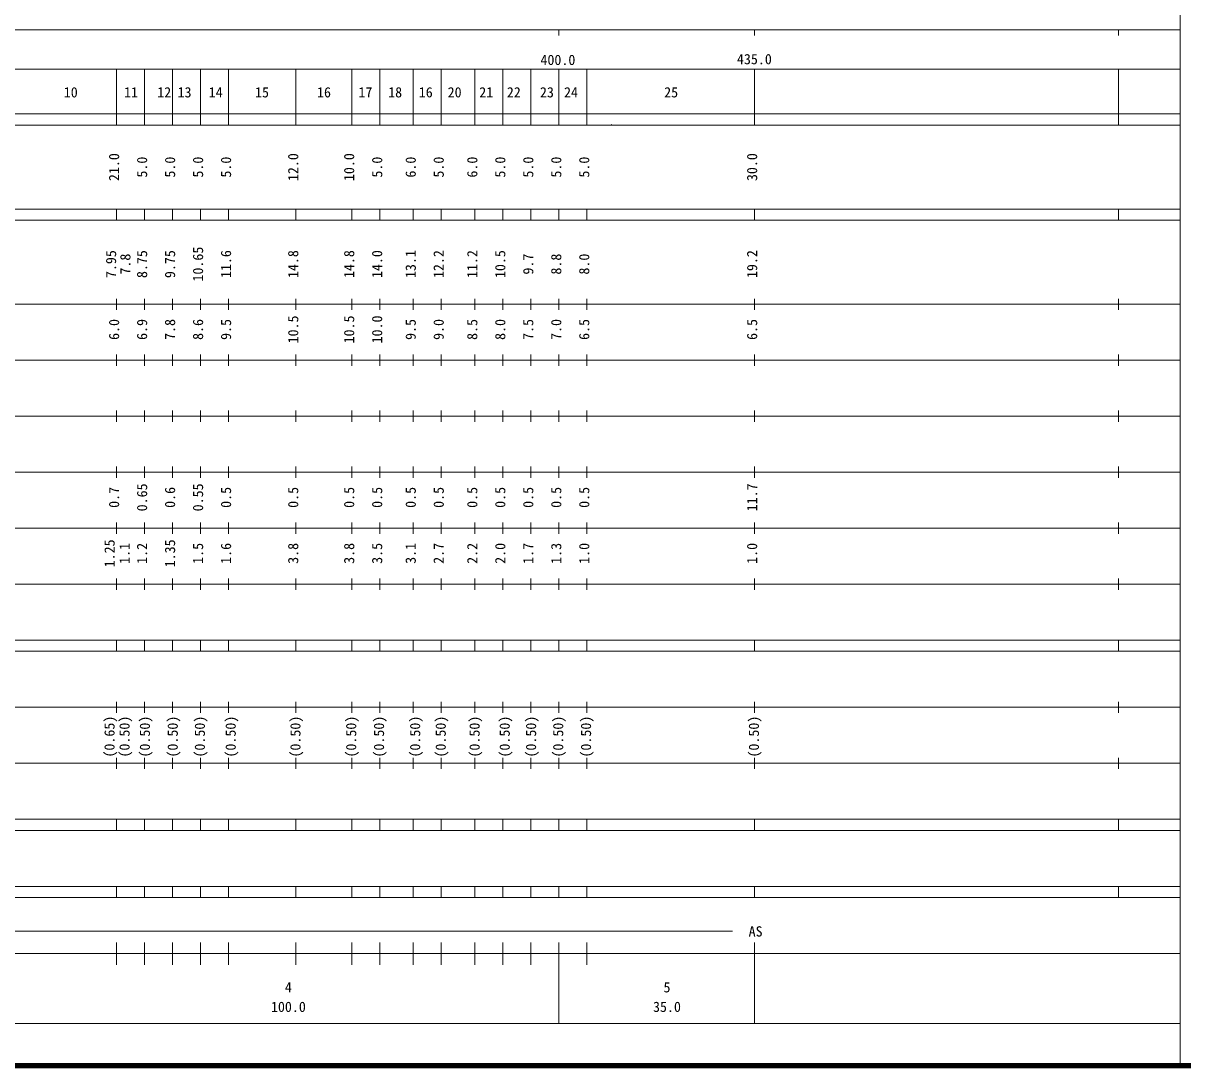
# Model space of a CAD drawing. Units: millimetres, scale not verified. Extents: x 40000 to 1524826, y -775750 to 416142.
# Drawn here: x 372304 to 579500, y 19422 to 206212 of the extents above; entities that cross this region are included whole.
import ezdxf
from ezdxf.enums import TextEntityAlignment as Align

# ---------------------------------------------------------------- set-up
doc = ezdxf.new("R2010")
doc.units = ezdxf.units.MM
doc.header["$LTSCALE"] = 1000
doc.linetypes.add('CHAIN', pattern=[18.5, 12, -1.5, 3.5, -1.5])
for name, color, linetype, lineweight in [('M-BGD', 7, 'Continuous', 25), ('M-BMK', 2, 'CHAIN', 13), ('M-TTL', 2, 'Continuous', 140), ('M-TTL-BAND', 7, 'Continuous', 13)]:
    doc.layers.add(name, color=color, linetype=linetype, lineweight=lineweight)
doc.styles.add('ＭＳ ゴシック', font='')
doc.styles.get('ＭＳ ゴシック').set_extended_font_data('MS Gothic')

msp = doc.modelspace()

# ---------------------------------------------------------------- linework, layer by layer
at = {"layer": 'M-BGD'}
msp.add_arc((928880, -179804), 595946, 139.58393, 139.58393, dxfattribs=at)
at = {"layer": 'M-BMK', "color": 5, "linetype": 'Continuous', "lineweight": 25}
msp.add_arc((477468, 188114), 100, 193.54557, 269.27976, dxfattribs=at)
at = {"layer": 'M-TTL'}
msp.add_line((40000, 20000), (680000, 20000), dxfattribs=at)
at = {"layer": 'M-TTL-BAND'}
for p, q in [((579000, 20000), (579000, 370000)), ((40000, 205000), (424800, 205000)), ((424800, 205000), (579000, 205000)), ((468000, 205000), (468000, 204000)), ((503000, 205000), (503000, 204000)), ((568000, 205000), (568000, 204000)), ((68000, 198000), (440032, 198000)), ((389000, 188000), (389000, 198000)), ((394000, 188000), (394000, 198000)), ((394000, 188000), (394000, 198000)), ((399000, 188000), (399000, 198000)), ((404000, 188000), (404000, 198000)), ((409000, 188000), (409000, 198000)), ((421000, 188000), (421000, 198000)), ((431000, 188000), (431000, 198000)), ((436000, 188000), (436000, 198000)), ((440032, 198000), (579000, 198000)), ((442000, 188000), (442000, 198000)), ((447000, 188000), (447000, 198000)), ((453000, 188000), (453000, 198000)), ((458000, 188000), (458000, 198000)), ((463000, 188000), (463000, 198000)), ((468000, 188000), (468000, 198000)), ((468000, 188000), (468000, 198000)), ((473000, 188000), (473000, 198000)), ((503000, 188000), (503000, 198000)), ((568000, 188000), (568000, 198000)), ((40000, 190000), (457440, 190000)), ((457440, 190000), (579000, 190000)), ((40000, 188000), (579000, 188000)), ((40000, 173000), (579000, 173000)), ((389000, 171000), (389000, 173000)), ((394000, 171000), (394000, 173000)), ((399000, 171000), (399000, 173000)), ((404000, 171000), (404000, 173000)), ((409000, 171000), (409000, 173000)), ((421000, 171000), (421000, 173000)), ((431000, 171000), (431000, 173000)), ((436000, 171000), (436000, 173000)), ((442000, 171000), (442000, 173000)), ((447000, 171000), (447000, 173000)), ((453000, 171000), (453000, 173000)), ((458000, 171000), (458000, 173000)), ((463000, 171000), (463000, 173000)), ((468000, 171000), (468000, 173000)), ((473000, 171000), (473000, 173000)), ((503000, 171000), (503000, 173000)), ((568000, 171000), (568000, 173000)), ((40000, 171000), (579000, 171000)), ((40000, 156000), (579000, 156000)), ((389000, 155000), (389000, 157000)), ((394000, 155000), (394000, 157000)), ((399000, 155000), (399000, 157000)), ((404000, 155000), (404000, 157000)), ((409000, 155000), (409000, 157000)), ((421000, 155000), (421000, 157000)), ((431000, 155000), (431000, 157000)), ((436000, 155000), (436000, 157000)), ((442000, 155000), (442000, 157000)), ((447000, 155000), (447000, 157000)), ((453000, 155000), (453000, 157000)), ((458000, 155000), (458000, 157000)), ((463000, 155000), (463000, 157000)), ((468000, 155000), (468000, 157000)), ((473000, 155000), (473000, 157000)), ((503000, 155000), (503000, 157000)), ((568000, 155000), (568000, 157000)), ((46000, 146000), (579000, 146000)), ((389000, 145000), (389000, 147000)), ((394000, 145000), (394000, 147000)), ((399000, 145000), (399000, 147000)), ((404000, 145000), (404000, 147000)), ((409000, 145000), (409000, 147000)), ((421000, 145000), (421000, 147000)), ((431000, 145000), (431000, 147000)), ((436000, 145000), (436000, 147000)), ((442000, 145000), (442000, 147000)), ((447000, 145000), (447000, 147000)), ((453000, 145000), (453000, 147000)), ((458000, 145000), (458000, 147000)), ((463000, 145000), (463000, 147000)), ((468000, 145000), (468000, 147000)), ((473000, 145000), (473000, 147000)), ((503000, 145000), (503000, 147000)), ((568000, 145000), (568000, 147000)), ((389000, 135000), (389000, 137000)), ((394000, 135000), (394000, 137000)), ((399000, 135000), (399000, 137000)), ((404000, 135000), (404000, 137000)), ((409000, 135000), (409000, 137000)), ((421000, 135000), (421000, 137000)), ((431000, 135000), (431000, 137000)), ((436000, 135000), (436000, 137000)), ((442000, 135000), (442000, 137000)), ((447000, 135000), (447000, 137000)), ((453000, 135000), (453000, 137000)), ((458000, 135000), (458000, 137000)), ((463000, 135000), (463000, 137000)), ((468000, 135000), (468000, 137000)), ((473000, 135000), (473000, 137000)), ((503000, 135000), (503000, 137000)), ((568000, 135000), (568000, 137000)), ((52000, 136000), (579000, 136000)), ((389000, 125000), (389000, 127000)), ((394000, 125000), (394000, 127000)), ((399000, 125000), (399000, 127000)), ((404000, 125000), (404000, 127000)), ((409000, 125000), (409000, 127000)), ((421000, 125000), (421000, 127000)), ((431000, 125000), (431000, 127000)), ((436000, 125000), (436000, 127000)), ((442000, 125000), (442000, 127000)), ((447000, 125000), (447000, 127000)), ((453000, 125000), (453000, 127000)), ((458000, 125000), (458000, 127000)), ((463000, 125000), (463000, 127000)), ((468000, 125000), (468000, 127000)), ((473000, 125000), (473000, 127000)), ((503000, 125000), (503000, 127000)), ((568000, 125000), (568000, 127000)), ((46000, 126000), (579000, 126000)), ((389000, 115000), (389000, 117000)), ((394000, 115000), (394000, 117000)), ((399000, 115000), (399000, 117000)), ((404000, 115000), (404000, 117000)), ((409000, 115000), (409000, 117000)), ((421000, 115000), (421000, 117000)), ((431000, 115000), (431000, 117000)), ((436000, 115000), (436000, 117000)), ((442000, 115000), (442000, 117000)), ((447000, 115000), (447000, 117000)), ((453000, 115000), (453000, 117000)), ((458000, 115000), (458000, 117000)), ((463000, 115000), (463000, 117000)), ((468000, 115000), (468000, 117000)), ((473000, 115000), (473000, 117000)), ((503000, 115000), (503000, 117000)), ((568000, 115000), (568000, 117000)), ((52000, 116000), (579000, 116000)), ((46000, 106000), (579000, 106000)), ((389000, 105000), (389000, 107000)), ((394000, 105000), (394000, 107000)), ((399000, 105000), (399000, 107000)), ((404000, 105000), (404000, 107000)), ((409000, 105000), (409000, 107000)), ((421000, 105000), (421000, 107000)), ((431000, 105000), (431000, 107000)), ((436000, 105000), (436000, 107000)), ((442000, 105000), (442000, 107000)), ((447000, 105000), (447000, 107000)), ((453000, 105000), (453000, 107000)), ((458000, 105000), (458000, 107000)), ((463000, 105000), (463000, 107000)), ((468000, 105000), (468000, 107000)), ((473000, 105000), (473000, 107000)), ((503000, 105000), (503000, 107000)), ((568000, 105000), (568000, 107000)), ((40000, 96000), (579000, 96000)), ((389000, 94000), (389000, 96000)), ((394000, 94000), (394000, 96000)), ((399000, 94000), (399000, 96000)), ((404000, 94000), (404000, 96000)), ((409000, 94000), (409000, 96000)), ((421000, 94000), (421000, 96000)), ((431000, 94000), (431000, 96000)), ((436000, 94000), (436000, 96000)), ((442000, 94000), (442000, 96000)), ((447000, 94000), (447000, 96000)), ((453000, 94000), (453000, 96000)), ((458000, 94000), (458000, 96000)), ((463000, 94000), (463000, 96000)), ((468000, 94000), (468000, 96000)), ((473000, 94000), (473000, 96000)), ((503000, 94000), (503000, 96000)), ((568000, 94000), (568000, 96000)), ((40000, 94000), (579000, 94000)), ((389000, 83000), (389000, 85000)), ((394000, 83000), (394000, 85000)), ((399000, 83000), (399000, 85000)), ((404000, 83000), (404000, 85000)), ((409000, 83000), (409000, 85000)), ((421000, 83000), (421000, 85000)), ((431000, 83000), (431000, 85000)), ((436000, 83000), (436000, 85000)), ((442000, 83000), (442000, 85000)), ((447000, 83000), (447000, 85000)), ((453000, 83000), (453000, 85000)), ((458000, 83000), (458000, 85000)), ((463000, 83000), (463000, 85000)), ((468000, 83000), (468000, 85000)), ((473000, 83000), (473000, 85000)), ((503000, 83000), (503000, 85000)), ((568000, 83000), (568000, 85000)), ((49000, 84000), (579000, 84000)), ((389000, 73000), (389000, 75000)), ((394000, 73000), (394000, 75000)), ((399000, 73000), (399000, 75000)), ((404000, 73000), (404000, 75000)), ((409000, 73000), (409000, 75000)), ((421000, 73000), (421000, 75000)), ((431000, 73000), (431000, 75000)), ((436000, 73000), (436000, 75000)), ((442000, 73000), (442000, 75000)), ((447000, 73000), (447000, 75000)), ((453000, 73000), (453000, 75000)), ((458000, 73000), (458000, 75000)), ((463000, 73000), (463000, 75000)), ((468000, 73000), (468000, 75000)), ((473000, 73000), (473000, 75000)), ((503000, 73000), (503000, 75000)), ((568000, 73000), (568000, 75000)), ((40000, 74000), (579000, 74000)), ((40000, 64000), (579000, 64000)), ((389000, 62000), (389000, 64000)), ((394000, 62000), (394000, 64000)), ((399000, 62000), (399000, 64000)), ((404000, 62000), (404000, 64000)), ((409000, 62000), (409000, 64000)), ((421000, 62000), (421000, 64000)), ((431000, 62000), (431000, 64000)), ((436000, 62000), (436000, 64000)), ((442000, 62000), (442000, 64000)), ((447000, 62000), (447000, 64000)), ((453000, 62000), (453000, 64000)), ((458000, 62000), (458000, 64000)), ((463000, 62000), (463000, 64000)), ((468000, 62000), (468000, 64000)), ((473000, 62000), (473000, 64000)), ((503000, 62000), (503000, 64000)), ((568000, 62000), (568000, 64000)), ((40000, 62000), (579000, 62000)), ((40000, 52000), (579000, 52000)), ((389000, 50000), (389000, 52000)), ((394000, 50000), (394000, 52000)), ((399000, 50000), (399000, 52000)), ((404000, 50000), (404000, 52000)), ((409000, 50000), (409000, 52000)), ((421000, 50000), (421000, 52000)), ((431000, 50000), (431000, 52000)), ((436000, 50000), (436000, 52000)), ((442000, 50000), (442000, 52000)), ((447000, 50000), (447000, 52000)), ((453000, 50000), (453000, 52000)), ((458000, 50000), (458000, 52000)), ((463000, 50000), (463000, 52000)), ((468000, 50000), (468000, 52000)), ((473000, 50000), (473000, 52000)), ((503000, 50000), (503000, 52000)), ((568000, 50000), (568000, 52000)), ((40000, 50000), (579000, 50000)), ((71000, 44000), (499025, 44000)), ((389000, 38000), (389000, 42000)), ((394000, 38000), (394000, 42000)), ((399000, 38000), (399000, 42000)), ((404000, 38000), (404000, 42000)), ((409000, 38000), (409000, 42000)), ((421000, 38000), (421000, 42000)), ((431000, 38000), (431000, 42000)), ((436000, 38000), (436000, 42000)), ((442000, 38000), (442000, 42000)), ((447000, 38000), (447000, 42000)), ((453000, 38000), (453000, 42000)), ((458000, 38000), (458000, 42000)), ((463000, 38000), (463000, 42000)), ((468000, 27500), (468000, 42000)), ((473000, 38000), (473000, 42000)), ((503000, 38000), (503000, 42000)), ((503000, 27500), (503000, 42000)), ((40000, 40000), (579000, 40000)), ((68000, 27500), (579000, 27500))]:
    msp.add_line(p, q, dxfattribs=at)

# ---------------------------------------------------------------- texts
at = {"layer": 'M-TTL-BAND', "style": 'ＭＳ ゴシック'}
for s, p in [('400.0', (467844, 198195)), ('435.0', (502951, 198329)), ('10', (380804, 192405)), ('12', (397500, 192405)), ('13', (401132, 192405)), ('16', (426053, 192405)), ('18', (438764, 192405)), ('16', (444235, 192405)), ('20', (449390, 192405)), ('21', (455040, 192405)), ('22', (459965, 192405)), ('23', (465883, 192405)), ('24', (470187, 192405)), ('25', (488077, 192405)), ('11', (391582, 192405)), ('14', (406705, 192405)), ('15', (414977, 192405)), ('17', (433451, 192405)), ('AS', (503167, 42500)), ('4', (419689, 32523)), ('5', (487332, 32523)), ('100.0', (419689, 29033)), ('35.0', (487332, 29033))]:
    msp.add_text(s, height=1833, dxfattribs=at).set_placement(p, align=Align.BOTTOM_CENTER)
for s, p in [('21.0', (390000, 180500)), ('12.0', (422000, 180500)), ('10.0', (432000, 180500)), ('30.0', (504000, 180500)), ('5.0', (395000, 180500)), ('5.0', (400000, 180500)), ('5.0', (405000, 180500)), ('5.0', (410000, 180500)), ('5.0', (437000, 180500)), ('6.0', (443000, 180500)), ('5.0', (448000, 180500)), ('6.0', (454000, 180500)), ('5.0', (459000, 180500)), ('5.0', (464000, 180500)), ('5.0', (469000, 180500)), ('5.0', (474000, 180500)), ('10.65', (405000, 163174)), ('7.95', (389462, 163174)), ('7.8', (392018, 163174)), ('8.75', (395000, 163174)), ('9.75', (400000, 163174)), ('11.6', (410000, 163174)), ('14.8', (422000, 163174)), ('14.8', (432000, 163174)), ('14.0', (437000, 163174)), ('13.1', (443000, 163174)), ('12.2', (448000, 163174)), ('11.2', (454000, 163174)), ('10.5', (459000, 163174)), ('9.7', (464000, 163174)), ('8.8', (469000, 163174)), ('8.0', (474000, 163174)), ('19.2', (504000, 163174)), ('10.5', (422000, 151500)), ('10.5', (432000, 151500)), ('10.0', (437000, 151500)), ('6.0', (390000, 151500)), ('6.9', (395000, 151500)), ('7.8', (400000, 151500)), ('8.6', (405000, 151500)), ('9.5', (410000, 151500)), ('9.5', (443000, 151500)), ('9.0', (448000, 151500)), ('8.5', (454000, 151500)), ('8.0', (459000, 151500)), ('7.5', (464000, 151500)), ('7.0', (469000, 151500)), ('6.5', (474000, 151500)), ('6.5', (504000, 151500)), ('0.7', (390000, 121500)), ('0.65', (395000, 121500)), ('0.6', (400000, 121500)), ('0.55', (405000, 121500)), ('0.5', (410000, 121500)), ('0.5', (422000, 121500)), ('0.5', (432000, 121500)), ('0.5', (437000, 121500)), ('0.5', (443000, 121500)), ('0.5', (448000, 121500)), ('0.5', (454000, 121500)), ('0.5', (459000, 121500)), ('0.5', (464000, 121500)), ('0.5', (469000, 121500)), ('0.5', (474000, 121500)), ('11.7', (504000, 121500)), ('1.25', (389193, 111500)), ('1.1', (391883, 111500)), ('1.2', (395000, 111500)), ('1.35', (400000, 111500)), ('1.5', (405000, 111500)), ('1.6', (410000, 111500)), ('3.8', (422000, 111500)), ('3.8', (432000, 111500)), ('3.5', (437000, 111500)), ('3.1', (443000, 111500)), ('2.7', (448000, 111500)), ('2.2', (454000, 111500)), ('2.0', (459000, 111500)), ('1.7', (464000, 111500)), ('1.3', (469000, 111500)), ('1.0', (474000, 111500)), ('1.0', (504000, 111500)), ('(0.65)', (389176, 78764)), ('(0.50)', (391866, 78764)), ('(0.50)', (395498, 78764)), ('(0.50)', (400475, 78764)), ('(0.50)', (405317, 78764)), ('(0.50)', (410832, 78764)), ('(0.50)', (422400, 78764)), ('(0.50)', (432354, 78764)), ('(0.50)', (437330, 78764)), ('(0.50)', (443787, 78764)), ('(0.50)', (448360, 78764)), ('(0.50)', (454413, 78764)), ('(0.50)', (459793, 78764)), ('(0.50)', (464501, 78764)), ('(0.50)', (469344, 78764)), ('(0.50)', (474320, 78764)), ('(0.50)', (504316, 78764))]:
    msp.add_text(s, height=1833, rotation=90, dxfattribs=at).set_placement(p, align=Align.BOTTOM_CENTER)

doc.saveas('drawing.dxf')
